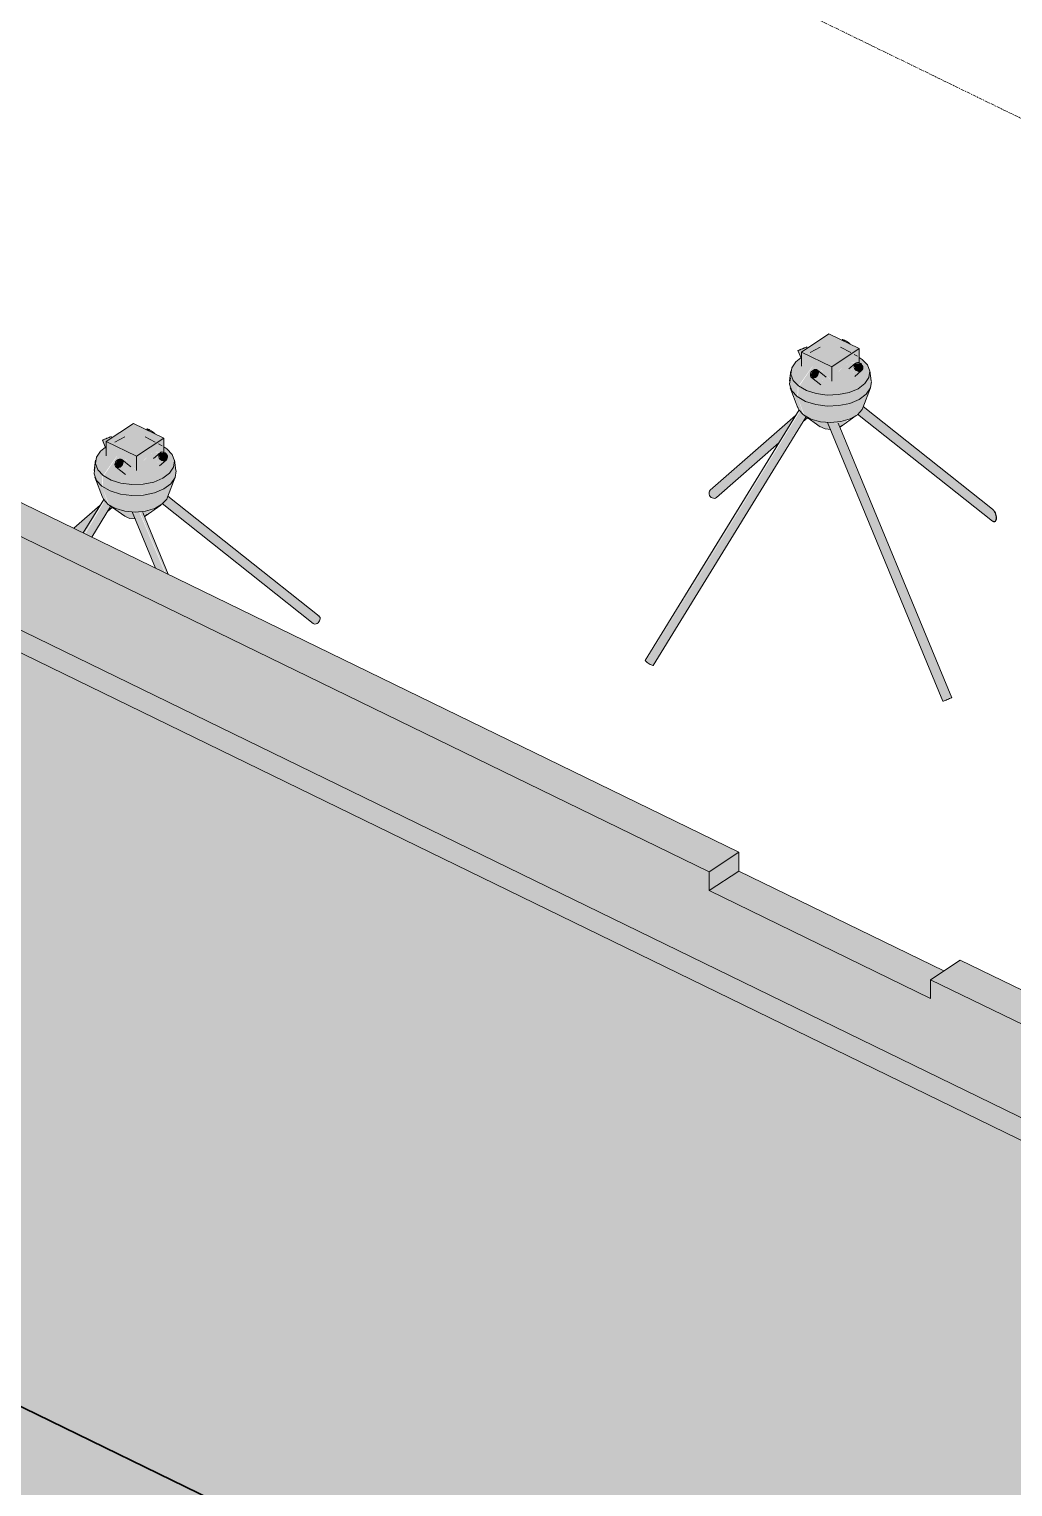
# Model space of a CAD drawing. Header units: inches. Extents: x -4071 to 5659, y -7640 to 11458.
# Drawn here: x 3925.8 to 4055.4, y -2490.1 to -2298 of the extents above; entities that cross this region are included whole.
import ezdxf

# ---------------------------------------------------------------- set-up
doc = ezdxf.new("R2010")
doc.units = ezdxf.units.IN
doc.header["$MEASUREMENT"] = 0
doc.linetypes.add('Grid Line 1_2_', pattern=[0.875, 0.5, -0.125, 0.125, -0.125])
for name, color, linetype, lineweight in [('A-FLOR-LEVL', 51, 'Continuous', 9), ('A-WALL-PATT', 111, 'Continuous', 9), ('G-ANNO-SYMB', 111, 'Continuous', 30), ('S-FNDN', 32, 'Continuous', 18)]:
    doc.layers.add(name, color=color, linetype=linetype, lineweight=lineweight)

# ---------------------------------------------------------------- blocks, each defined once
blk = doc.blocks.new('316600 - Special Foundations - Diamond Pier - Generic - 316600 - Special Foundations - Diamond Pier - Generic-V70-FOUNDATION - 3D - VIEW 2')
at = {"layer": 'S-FNDN', "lineweight": 9}
for points in [[(10742.1, -2354.31), (10745.65, -2351.89), (10741.73, -2349.98), (10738.23, -2352.42), (10742.08, -2354.29)], [(10742.1, -2356.19), (10743.21, -2354.68), (10744.15, -2353.93), (10744.77, -2353.72), (10745.71, -2353.77), (10745.66, -2351.95), (10742.1, -2354.31), (10742.1, -2356.15)], [(10737.72, -2356.84), (10739.57, -2354.21), (10738.13, -2354.09), (10738.04, -2353.15), (10737.23, -2353.85), (10736.8, -2354.68), (10736.72, -2355.28), (10737.02, -2356.1), (10737.71, -2356.84)], [(10742.1, -2356.19), (10742.06, -2354.29), (10738.13, -2352.37), (10738.21, -2354.22), (10739.14, -2354.17), (10739.94, -2354.35), (10740.74, -2354.79), (10741.87, -2355.91)], [(10745.76, -2354.92), (10746.06, -2354.74), (10746.17, -2354.44), (10746.15, -2354.22), (10745.79, -2353.85), (10745.21, -2353.85), (10745.06, -2354.09), (10745.23, -2354.68), (10745.49, -2354.84), (10745.75, -2354.91)], [(10737.56, -2358.25), (10737.64, -2356.76), (10737.02, -2356.1), (10736.72, -2355.28), (10736.53, -2356.64), (10736.83, -2357.48)], [(10741.49, -2359.49), (10743.64, -2359.31), (10744.99, -2358.92), (10746.02, -2358.38), (10746.64, -2357.92), (10747.19, -2357.1), (10747.32, -2356.23), (10747.07, -2355.24), (10746.96, -2355.81), (10746.47, -2356.53), (10745.2, -2357.35), (10743.86, -2357.81), (10742.34, -2358.01), (10740.83, -2357.95), (10739.54, -2357.69), (10738.36, -2357.21), (10737.71, -2356.9), (10737.66, -2358.3), (10739.09, -2359.01), (10740.59, -2359.37), (10741.35, -2359.47)], [(10739.8, -2355.79), (10740.28, -2355.33), (10740.31, -2355.09), (10740.18, -2354.76), (10739.94, -2354.71), (10739.63, -2354.84), (10739.28, -2355.38), (10739.54, -2355.79), (10739.8, -2355.79)], [(10745.47, -2355.26), (10745.95, -2354.87), (10745.48, -2355.25)], [(10738.39, -2360.66), (10737.56, -2358.25), (10736.83, -2357.48), (10737.93, -2360.16), (10738.39, -2360.65)], [(10741.94, -2361.67), (10743.74, -2361.41), (10744.55, -2361.16), (10745.67, -2360.41), (10746.18, -2359.7), (10747, -2357.39), (10746.47, -2358.05), (10745.29, -2358.79), (10743.91, -2359.25), (10742.98, -2359.44), (10740.84, -2359.41), (10739.46, -2359.13), (10738.21, -2358.62), (10737.56, -2358.25), (10738.51, -2360.73), (10739.8, -2361.33), (10741.09, -2361.6), (10741.93, -2361.67)], [(10736.22, -2364.95), (10738.62, -2360.82), (10738.05, -2360.29), (10737.92, -2360.18), (10735.36, -2364.53), (10736.21, -2364.95)]]:
    blk.add_hatch(color=9, dxfattribs=at).paths.add_polyline_path(points, flags=0)
h = blk.add_hatch(color=9, dxfattribs=at)
h.paths.add_polyline_path([(10735.28, -2364.49), (10737.86, -2360.08), (10737.78, -2360.02), (10735.18, -2364.44), (10735.21, -2364.46)], flags=0)
h.paths.add_polyline_path([(10743.61, -2350.9), (10743.55, -2350.8), (10743.55, -2350.86)], flags=0)
h = blk.add_hatch(color=9, dxfattribs=at)
h.paths.add_polyline_path([(10745.87, -2369.65), (10742.52, -2361.76), (10741.67, -2361.89), (10741.67, -2361.92), (10744.72, -2369.09), (10745.74, -2369.59)], flags=0)
h.paths.add_polyline_path([(10738.13, -2353.36), (10738.21, -2352.31), (10738.58, -2352.01), (10738.5, -2351.83), (10737.66, -2352.22), (10738.12, -2353.35)], flags=0)
h = blk.add_hatch(color=9, dxfattribs=at)
h.paths.add_polyline_path([(10746.3, -2369.86), (10742.86, -2361.77), (10742.63, -2361.83), (10745.98, -2369.7), (10746.28, -2369.85)], flags=0)
h.paths.add_polyline_path([(10738.6, -2352.06), (10738.83, -2351.78), (10738.71, -2351.74), (10738.52, -2351.89), (10738.58, -2352.01)], flags=0)
h = blk.add_hatch(color=9, dxfattribs=at)
h.paths.add_polyline_path([(10735.05, -2364.38), (10735.28, -2364.09), (10737.32, -2360.76), (10733.93, -2363.83), (10735.02, -2364.37)], flags=0)
h.paths.add_polyline_path([(10738.33, -2361.51), (10738.84, -2360.98), (10738.71, -2360.89), (10738.36, -2361.46)], flags=0)
h.paths.add_polyline_path([(10745.35, -2355.28), (10745.61, -2355.13), (10745.76, -2354.92), (10745.41, -2354.84), (10745.11, -2354.54), (10745.06, -2354.09), (10744.94, -2354.09), (10744.68, -2354.43), (10744.75, -2354.86), (10745.08, -2355.21), (10745.32, -2355.28)], flags=0)
h = blk.add_hatch(color=9, dxfattribs=at)
h.paths.add_polyline_path([(10741.5, -2358.04), (10743.62, -2357.86), (10744.55, -2357.63), (10745.9, -2356.96), (10746.47, -2356.53), (10747.03, -2355.52), (10747.06, -2354.74), (10746.81, -2354.08), (10746.01, -2353.28), (10745.71, -2353.14), (10745.66, -2353.77), (10744.48, -2353.79), (10744.38, -2353.83), (10743.74, -2354.18), (10742.76, -2355.24), (10742.1, -2356.19), (10741.05, -2355.08), (10740.33, -2354.52), (10739.61, -2354.23), (10737.8, -2356.89), (10738.77, -2357.45), (10740.67, -2357.93), (10741.42, -2358.03)], flags=0)
h.paths.add_polyline_path([(10740.47, -2356.32), (10740.02, -2356.2), (10739.43, -2355.73), (10739.3, -2355.36), (10739.8, -2354.73), (10740.2, -2354.77), (10741.02, -2355.52), (10741.05, -2355.82), (10740.92, -2356.11), (10740.55, -2356.3), (10740.48, -2356.32)], flags=0)
h.paths.add_polyline_path([(10745.35, -2355.28), (10744.94, -2355.12), (10744.69, -2354.71), (10744.72, -2354.31), (10745.21, -2353.85), (10745.33, -2353.78), (10745.91, -2353.87), (10746.17, -2354.44), (10746.17, -2354.57), (10745.76, -2355.04), (10745.35, -2355.28)], flags=0)
h = blk.add_hatch(color=9, dxfattribs=at)
h.paths.add_polyline_path([(10765.62, -2376.42), (10766.03, -2376.26), (10766.28, -2375.85), (10766.24, -2375.45), (10765.62, -2374.94), (10746.21, -2359.62), (10745.95, -2360.1), (10745.6, -2360.63), (10765.5, -2376.4)], flags=0)
h.paths.add_polyline_path([(10740.47, -2356.32), (10740.8, -2356.21), (10741.01, -2355.97), (10741.05, -2355.63), (10740.83, -2355.25), (10740.28, -2354.84), (10740.35, -2355.09), (10740.18, -2355.53), (10739.8, -2355.79), (10739.46, -2355.75), (10740.31, -2356.32), (10740.47, -2356.32)], flags=0)
h = blk.add_hatch(color=9, dxfattribs=at)
h.paths.add_polyline_path([(10744.51, -2361.19), (10744.67, -2361.19), (10744.53, -2361.18)], flags=0)
h.paths.add_polyline_path([(10741.93, -2362.55), (10741.75, -2361.85), (10742.77, -2361.76), (10743.01, -2361.89), (10743.22, -2362.17), (10744.28, -2361.26), (10742.79, -2361.59), (10741.49, -2361.63), (10740.07, -2361.41), (10738.95, -2360.97), (10739.16, -2361.21), (10740.88, -2362.33), (10741.49, -2362.52), (10741.67, -2362.53)], flags=0)
at = {"layer": 'S-FNDN', "color": 143, "lineweight": 9}
for p, q in [((10741.73, -2349.98), (10738.13, -2352.37)), ((10745.71, -2351.92), (10741.73, -2349.98)), ((10737.64, -2352.18), (10738.09, -2353.28)), ((10737.93, -2352.05), (10737.81, -2352.11)), ((10738.87, -2351.88), (10738.79, -2351.7)), ((10740.59, -2351.75), (10739.25, -2352.46)), ((10742.1, -2354.31), (10745.71, -2351.92)), ((10744.59, -2352.46), (10743.25, -2351.75)), ((10743.64, -2350.86), (10743.74, -2350.94)), ((10745.71, -2353.77), (10745.71, -2351.92)), ((10738.13, -2352.37), (10742.1, -2354.31)), ((10738.13, -2354.24), (10738.13, -2352.37)), ((10745.21, -2353.86), (10744.36, -2354.6)), ((10745.48, -2352.93), (10745.03, -2352.69)), ((10745.72, -2353.07), (10746.11, -2353.34)), ((10736.72, -2354.84), (10736.53, -2356.17)), ((10739.43, -2355.73), (10740.66, -2356.71)), ((10741.37, -2355.68), (10740.2, -2354.75)), ((10742.1, -2354.31), (10742.1, -2356.19)), ((10745.13, -2355.58), (10746.03, -2354.8)), ((10747.31, -2356.17), (10747.11, -2354.84)), ((10736.63, -2357.08), (10737.64, -2359.71)), ((10746.2, -2359.71), (10747.2, -2357.08)), ((10737.79, -2360), (10735.09, -2364.4)), ((10766.16, -2375.36), (10746.24, -2359.55)), ((10737.34, -2360.75), (10733.85, -2363.8)), ((10736.22, -2364.95), (10738.68, -2360.93)), ((10738.28, -2361.58), (10738.93, -2361.02)), ((10738.5, -2360.74), (10740.57, -2362.21)), ((10741.55, -2361.64), (10744.61, -2369.04)), ((10746.3, -2369.86), (10742.94, -2361.72)), ((10743.26, -2362.21), (10745.33, -2360.74)), ((10745.49, -2360.54), (10765.38, -2376.34)), ((10743.15, -2362.28), (10743.49, -2361.99))]:
    blk.add_line(p, q, dxfattribs=at)
for points in [[(10737.64, -2352.18, 0), (10737.66, -2352.17, 0), (10737.71, -2352.15, 0), (10737.8, -2352.12, 0), (10737.92, -2352.07, 0), (10738.06, -2352.01, 0), (10738.21, -2351.95, 0), (10738.36, -2351.89, 0), (10738.5, -2351.83, 0)], [(10738.63, -2351.77, 0), (10738.51, -2351.82, 0), (10738.37, -2351.87, 0), (10738.22, -2351.93, 0), (10738.07, -2352, 0), (10737.93, -2352.05, 0)], [(10738.5, -2351.83, 0), (10738.62, -2351.78, 0), (10738.71, -2351.74, 0), (10738.77, -2351.71, 0), (10738.79, -2351.7, 0)], [(10744.41, -2351.21, 0), (10744.3, -2351.13, 0), (10744.17, -2351.04, 0), (10744.03, -2350.95, 0), (10743.89, -2350.87, 0), (10743.76, -2350.8, 0), (10743.65, -2350.75, 0), (10743.56, -2350.71, 0), (10743.51, -2350.7, 0), (10743.49, -2350.71, 0), (10743.5, -2350.74, 0), (10743.55, -2350.8, 0), (10743.64, -2350.86, 0)], [(10744.55, -2351.36, 0), (10744.54, -2351.33, 0), (10744.49, -2351.27, 0), (10744.41, -2351.21, 0)], [(10737.72, -2356.84, 0), (10737.02, -2356.1, 0), (10736.72, -2355.28, 0), (10736.83, -2354.44, 0), (10737.36, -2353.65, 0), (10738.03, -2353.12, 0)], [(10746.11, -2353.34, 0), (10746.81, -2354.08, 0), (10747.12, -2354.9, 0), (10747, -2355.74, 0), (10746.47, -2356.53, 0), (10745.57, -2357.2, 0), (10744.38, -2357.7, 0), (10742.98, -2357.99, 0), (10741.5, -2358.04, 0), (10740.06, -2357.85, 0), (10738.76, -2357.45, 0), (10737.72, -2356.84, 0)], [(10745.33, -2353.78, 0), (10745.21, -2353.85, 0), (10745.12, -2353.96, 0), (10745.06, -2354.09, 0), (10745.04, -2354.24, 0), (10745.06, -2354.39, 0), (10745.11, -2354.54, 0), (10745.2, -2354.68, 0), (10745.32, -2354.79, 0), (10745.46, -2354.87, 0), (10745.61, -2354.91, 0), (10745.76, -2354.92, 0), (10745.9, -2354.88, 0)], [(10745.9, -2354.88, 0), (10746.02, -2354.81, 0), (10746.11, -2354.7, 0), (10746.17, -2354.57, 0), (10746.19, -2354.42, 0), (10746.18, -2354.27, 0), (10746.12, -2354.12, 0), (10746.03, -2353.98, 0), (10745.91, -2353.87, 0), (10745.77, -2353.79, 0), (10745.62, -2353.75, 0), (10745.47, -2353.74, 0), (10745.33, -2353.78, 0)], [(10737.56, -2358.25, 0), (10736.83, -2357.48, 0), (10736.52, -2356.62, 0), (10736.64, -2355.75, 0)], [(10740.2, -2354.74, 0), (10740.09, -2354.69, 0), (10739.96, -2354.67, 0), (10739.82, -2354.69, 0), (10739.69, -2354.74, 0), (10739.56, -2354.83, 0), (10739.44, -2354.95, 0), (10739.36, -2355.09, 0), (10739.3, -2355.24, 0), (10739.28, -2355.38, 0), (10739.3, -2355.52, 0), (10739.35, -2355.64, 0), (10739.43, -2355.73, 0)], [(10739.43, -2355.73, 0), (10739.54, -2355.79, 0), (10739.67, -2355.81, 0), (10739.8, -2355.79, 0), (10739.94, -2355.73, 0), (10740.07, -2355.64, 0), (10740.18, -2355.52, 0), (10740.27, -2355.39, 0), (10740.33, -2355.24, 0), (10740.35, -2355.09, 0), (10740.33, -2354.95, 0), (10740.28, -2354.84, 0), (10740.2, -2354.74, 0)], [(10747.32, -2356.23, 0), (10747.19, -2357.1, 0), (10746.64, -2357.92, 0), (10745.71, -2358.62, 0), (10744.47, -2359.13, 0), (10743.02, -2359.43, 0), (10741.49, -2359.49, 0), (10739.99, -2359.3, 0), (10738.64, -2358.87, 0), (10737.56, -2358.25, 0)], [(10738.39, -2360.66, 0), (10737.76, -2359.97, 0), (10737.59, -2359.56, 0)], [(10746.2, -2359.71, 0), (10746.09, -2359.94, 0), (10745.47, -2360.63, 0), (10744.51, -2361.19, 0), (10743.3, -2361.55, 0), (10741.94, -2361.67, 0), (10740.59, -2361.55, 0), (10739.37, -2361.21, 0), (10738.39, -2360.66, 0)], [(10740.53, -2362.18, 0), (10741.23, -2362.49, 0), (10741.96, -2362.57, 0)], [(10766.15, -2375.36, 0), (10766.24, -2375.45, 0), (10766.29, -2375.57, 0), (10766.3, -2375.71, 0), (10766.28, -2375.85, 0), (10766.23, -2376, 0), (10766.14, -2376.14, 0), (10766.03, -2376.26, 0), (10765.9, -2376.35, 0), (10765.76, -2376.4, 0), (10765.62, -2376.42, 0), (10765.49, -2376.4, 0), (10765.38, -2376.35, 0)]]:
    blk.add_polyline3d(points, dxfattribs=at)
blk = doc.blocks.new('316600 - Special Foundations - Diamond Pier - Generic - 316600 - Special Foundations - Diamond Pier - Generic-V71-FOUNDATION - 3D - VIEW 2')
at = {"layer": 'S-FNDN', "lineweight": 9}
for points in [[(10833.7, -2342.51), (10837.31, -2340.12), (10833.33, -2338.19), (10829.83, -2340.63), (10833.67, -2342.5)], [(10833.7, -2344.4), (10833.66, -2342.49), (10829.72, -2340.58), (10829.81, -2342.43), (10830.73, -2342.38), (10831.54, -2342.56), (10832.33, -2342.99), (10833.46, -2344.12)], [(10833.7, -2344.4), (10834.81, -2342.88), (10835.74, -2342.13), (10836.36, -2341.92), (10837.31, -2341.97), (10837.31, -2340.12), (10833.7, -2342.51), (10833.7, -2344.36)], [(10829.32, -2345.05), (10831.17, -2342.41), (10829.72, -2342.3), (10829.64, -2341.35), (10828.82, -2342.06), (10828.4, -2342.88), (10828.31, -2343.48), (10828.62, -2344.31), (10829.31, -2345.04)], [(10837.36, -2343.12), (10837.66, -2342.95), (10837.77, -2342.65), (10837.74, -2342.43), (10837.39, -2342.06), (10836.81, -2342.06), (10836.66, -2342.3), (10836.82, -2342.88), (10837.09, -2343.04), (10837.34, -2343.12)], [(10829.16, -2346.45), (10829.24, -2344.97), (10828.62, -2344.31), (10828.31, -2343.48), (10828.12, -2344.84), (10828.43, -2345.68)], [(10833.08, -2347.69), (10835.23, -2347.51), (10836.57, -2347.13), (10837.62, -2346.59), (10838.24, -2346.13), (10838.79, -2345.31), (10838.91, -2344.44), (10838.67, -2343.44), (10838.55, -2344.01), (10838.07, -2344.74), (10836.8, -2345.56), (10835.46, -2346.01), (10833.93, -2346.22), (10832.43, -2346.16), (10831.13, -2345.9), (10829.96, -2345.42), (10829.31, -2345.11), (10829.25, -2346.51), (10830.69, -2347.22), (10832.19, -2347.58), (10832.95, -2347.68)], [(10831.4, -2343.99), (10831.88, -2343.54), (10831.91, -2343.3), (10831.78, -2342.97), (10831.54, -2342.91), (10831.22, -2343.04), (10830.88, -2343.59), (10831.14, -2343.99), (10831.39, -2343.99)], [(10829.99, -2348.87), (10829.16, -2346.45), (10828.43, -2345.68), (10829.53, -2348.36), (10829.98, -2348.86)], [(10833.54, -2349.88), (10835.34, -2349.62), (10836.15, -2349.37), (10837.26, -2348.62), (10837.78, -2347.91), (10838.6, -2345.6), (10838.07, -2346.26), (10836.89, -2347), (10835.5, -2347.46), (10834.34, -2347.65), (10832.43, -2347.61), (10831.05, -2347.33), (10829.81, -2346.83), (10829.16, -2346.45), (10830.11, -2348.93), (10831.4, -2349.54), (10832.68, -2349.8), (10833.52, -2349.88)], [(10810.17, -2381.89), (10810.29, -2381.72), (10830.22, -2349.03), (10829.65, -2348.49), (10829.52, -2348.38), (10809.28, -2381.39), (10810.12, -2381.88)]]:
    blk.add_hatch(color=9, dxfattribs=at).paths.add_polyline_path(points, flags=0)
h = blk.add_hatch(color=9, dxfattribs=at)
h.paths.add_polyline_path([(10809.28, -2381.39), (10829.46, -2348.28), (10829.38, -2348.22), (10809.19, -2381.32)], flags=0)
h.paths.add_polyline_path([(10835.21, -2339.1), (10835.15, -2339), (10835.14, -2339.07)], flags=0)
h = blk.add_hatch(color=9, dxfattribs=at)
h.paths.add_polyline_path([(10848.34, -2386.59), (10849.2, -2386.24), (10834.2, -2349.96), (10833.27, -2350.09), (10833.31, -2350.25), (10848.34, -2386.58)], flags=0)
h.paths.add_polyline_path([(10848.17, -2386.12), (10848.16, -2386.11), (10842.83, -2373.21)], flags=0)
h.paths.add_polyline_path([(10829.72, -2341.56), (10829.81, -2340.52), (10830.17, -2340.22), (10830.1, -2340.03), (10829.25, -2340.43), (10829.72, -2341.56)], flags=0)
h = blk.add_hatch(color=9, dxfattribs=at)
h.paths.add_polyline_path([(10849.2, -2386.24), (10849.48, -2386.06), (10834.46, -2349.98), (10834.23, -2350.03), (10849.18, -2386.19)], flags=0)
h.paths.add_polyline_path([(10830.19, -2340.26), (10830.42, -2339.98), (10830.31, -2339.94), (10830.12, -2340.09), (10830.17, -2340.22)], flags=0)
h = blk.add_hatch(color=9, dxfattribs=at)
h.paths.add_polyline_path([(10818.25, -2359.85), (10818.5, -2359.72), (10826.88, -2352.3), (10828.92, -2348.97), (10817.55, -2359.04), (10817.56, -2359.35), (10817.81, -2359.72), (10818.1, -2359.84)], flags=0)
h.paths.add_polyline_path([(10829.92, -2349.72), (10830.43, -2349.18), (10830.31, -2349.09), (10829.96, -2349.66)], flags=0)
h.paths.add_polyline_path([(10836.94, -2343.49), (10837.21, -2343.34), (10837.36, -2343.12), (10837, -2343.04), (10836.71, -2342.75), (10836.66, -2342.3), (10836.54, -2342.3), (10836.27, -2342.63), (10836.34, -2343.07), (10836.67, -2343.42), (10836.92, -2343.48)], flags=0)
h = blk.add_hatch(color=9, dxfattribs=at)
h.paths.add_polyline_path([(10833.1, -2346.25), (10835.22, -2346.06), (10836.15, -2345.83), (10837.5, -2345.16), (10838.07, -2344.74), (10838.63, -2343.73), (10838.66, -2342.95), (10838.37, -2342.25), (10837.61, -2341.49), (10837.31, -2341.34), (10837.26, -2341.98), (10836.07, -2342), (10835.97, -2342.04), (10835.34, -2342.39), (10834.34, -2343.46), (10833.7, -2344.4), (10832.65, -2343.29), (10831.92, -2342.73), (10831.21, -2342.43), (10829.4, -2345.1), (10830.37, -2345.66), (10832.27, -2346.14), (10833.02, -2346.24)], flags=0)
h.paths.add_polyline_path([(10832.07, -2344.53), (10831.62, -2344.41), (10831.03, -2343.94), (10830.89, -2343.56), (10831.4, -2342.93), (10831.79, -2342.98), (10832.61, -2343.73), (10832.65, -2344.02), (10832.51, -2344.32), (10832.13, -2344.51), (10832.07, -2344.53)], flags=0)
h.paths.add_polyline_path([(10836.94, -2343.49), (10836.54, -2343.33), (10836.29, -2342.92), (10836.32, -2342.51), (10836.81, -2342.06), (10836.93, -2341.99), (10837.51, -2342.08), (10837.77, -2342.65), (10837.77, -2342.78), (10837.36, -2343.24), (10836.94, -2343.49)], flags=0)
h = blk.add_hatch(color=9, dxfattribs=at)
h.paths.add_polyline_path([(10818.39, -2359.81), (10818.99, -2359.32), (10818.41, -2359.8)], flags=0)
h.paths.add_polyline_path([(10837.06, -2343.47), (10837.5, -2343.12), (10837.07, -2343.46)], flags=0)
h = blk.add_hatch(color=9, dxfattribs=at)
h.paths.add_polyline_path([(10855.04, -2362.94), (10855.26, -2362.82), (10855.34, -2362.44), (10855.2, -2361.77), (10854.85, -2361.26), (10837.81, -2347.83), (10837.52, -2348.33), (10837.2, -2348.84), (10855.01, -2362.94)], flags=0)
h.paths.add_polyline_path([(10832.07, -2344.53), (10832.39, -2344.42), (10832.6, -2344.17), (10832.64, -2343.84), (10832.43, -2343.46), (10831.88, -2343.04), (10831.94, -2343.3), (10831.78, -2343.73), (10831.39, -2343.99), (10831.06, -2343.96), (10831.91, -2344.52), (10832.07, -2344.53)], flags=0)
h = blk.add_hatch(color=9, dxfattribs=at)
h.paths.add_polyline_path([(10836.11, -2349.39), (10836.27, -2349.39), (10836.13, -2349.38)], flags=0)
h.paths.add_polyline_path([(10833.52, -2350.76), (10833.34, -2350.06), (10834.37, -2349.97), (10834.6, -2350.1), (10834.81, -2350.38), (10835.87, -2349.46), (10834.34, -2349.8), (10833.08, -2349.84), (10831.67, -2349.61), (10830.55, -2349.18), (10830.76, -2349.41), (10832.48, -2350.54), (10832.82, -2350.7), (10833.26, -2350.74)], flags=0)
at = {"layer": 'S-FNDN', "color": 143, "lineweight": 9}
for p, q in [((10833.33, -2338.19), (10829.72, -2340.58)), ((10837.31, -2340.12), (10833.33, -2338.19)), ((10829.24, -2340.39), (10829.69, -2341.48)), ((10829.53, -2340.26), (10829.41, -2340.31)), ((10829.72, -2340.58), (10833.7, -2342.51)), ((10829.72, -2342.44), (10829.72, -2340.58)), ((10830.46, -2340.08), (10830.39, -2339.91)), ((10832.18, -2339.95), (10830.84, -2340.66)), ((10833.7, -2342.51), (10837.31, -2340.12)), ((10836.19, -2340.66), (10834.85, -2339.95)), ((10835.23, -2339.07), (10835.34, -2339.15)), ((10837.31, -2341.97), (10837.31, -2340.12)), ((10833.7, -2342.51), (10833.7, -2344.4)), ((10836.8, -2342.07), (10835.95, -2342.81)), ((10837.07, -2341.13), (10836.63, -2340.9)), ((10837.32, -2341.28), (10837.71, -2341.54)), ((10828.32, -2343.05), (10828.12, -2344.38)), ((10831.02, -2343.93), (10832.26, -2344.91)), ((10832.97, -2343.88), (10831.8, -2342.95)), ((10836.73, -2343.79), (10837.63, -2343.01)), ((10838.9, -2344.38), (10838.71, -2343.05)), ((10828.23, -2345.29), (10829.24, -2347.92)), ((10837.79, -2347.92), (10838.8, -2345.29)), ((10829.39, -2348.2), (10809.13, -2381.23)), ((10854.86, -2361.27), (10837.84, -2347.75)), ((10810.19, -2381.88), (10830.28, -2349.14)), ((10828.94, -2348.95), (10817.7, -2358.79)), ((10829.88, -2349.79), (10830.52, -2349.23)), ((10830.1, -2348.95), (10832.17, -2350.41)), ((10833.15, -2349.84), (10848.34, -2386.59)), ((10849.5, -2386.11), (10834.53, -2349.93)), ((10834.75, -2350.49), (10835.04, -2350.25)), ((10834.86, -2350.41), (10836.93, -2348.95)), ((10837.08, -2348.75), (10854.85, -2362.86)), ((10818.52, -2359.73), (10826.72, -2352.56)), ((10818.51, -2359.74), (10818.39, -2359.81))]:
    blk.add_line(p, q, dxfattribs=at)
for points in [[(10829.24, -2340.39, 0), (10829.25, -2340.38, 0), (10829.31, -2340.36, 0), (10829.4, -2340.32, 0), (10829.52, -2340.27, 0), (10829.66, -2340.22, 0), (10829.81, -2340.15, 0), (10829.96, -2340.09, 0), (10830.1, -2340.03, 0)], [(10830.23, -2339.97, 0), (10830.11, -2340.02, 0), (10829.97, -2340.08, 0), (10829.82, -2340.14, 0), (10829.67, -2340.2, 0), (10829.53, -2340.26, 0)], [(10830.1, -2340.03, 0), (10830.22, -2339.98, 0), (10830.31, -2339.94, 0), (10830.37, -2339.92, 0), (10830.39, -2339.91, 0)], [(10836, -2339.41, 0), (10835.89, -2339.33, 0), (10835.76, -2339.25, 0), (10835.63, -2339.16, 0), (10835.49, -2339.08, 0), (10835.36, -2339.01, 0), (10835.25, -2338.95, 0), (10835.16, -2338.92, 0), (10835.1, -2338.91, 0), (10835.08, -2338.92, 0), (10835.1, -2338.95, 0), (10835.15, -2339, 0), (10835.23, -2339.07, 0)], [(10836.15, -2339.56, 0), (10836.14, -2339.53, 0), (10836.08, -2339.48, 0), (10836, -2339.41, 0)], [(10829.32, -2345.05, 0), (10828.62, -2344.31, 0), (10828.31, -2343.48, 0), (10828.43, -2342.64, 0), (10828.96, -2341.86, 0), (10829.62, -2341.33, 0)], [(10837.71, -2341.54, 0), (10838.41, -2342.28, 0), (10838.71, -2343.11, 0), (10838.6, -2343.95, 0), (10838.07, -2344.74, 0), (10837.17, -2345.41, 0), (10835.97, -2345.91, 0), (10834.58, -2346.19, 0), (10833.1, -2346.25, 0), (10831.65, -2346.06, 0), (10830.36, -2345.65, 0), (10829.32, -2345.05, 0)], [(10836.93, -2341.99, 0), (10836.81, -2342.06, 0), (10836.72, -2342.17, 0), (10836.66, -2342.3, 0), (10836.64, -2342.44, 0), (10836.65, -2342.6, 0), (10836.71, -2342.75, 0), (10836.8, -2342.88, 0), (10836.92, -2342.99, 0), (10837.06, -2343.07, 0), (10837.21, -2343.12, 0), (10837.36, -2343.12, 0), (10837.5, -2343.09, 0)], [(10837.5, -2343.09, 0), (10837.62, -2343.01, 0), (10837.71, -2342.91, 0), (10837.77, -2342.78, 0), (10837.79, -2342.63, 0), (10837.77, -2342.48, 0), (10837.72, -2342.33, 0), (10837.63, -2342.19, 0), (10837.51, -2342.08, 0), (10837.37, -2342, 0), (10837.22, -2341.95, 0), (10837.07, -2341.95, 0), (10836.93, -2341.99, 0)], [(10829.16, -2346.45, 0), (10828.43, -2345.68, 0), (10828.12, -2344.83, 0), (10828.24, -2343.96, 0)], [(10838.91, -2344.44, 0), (10838.79, -2345.31, 0), (10838.24, -2346.13, 0), (10837.31, -2346.82, 0), (10836.07, -2347.34, 0), (10834.62, -2347.64, 0), (10833.08, -2347.69, 0), (10831.58, -2347.5, 0), (10830.24, -2347.08, 0), (10829.16, -2346.45, 0)], [(10831.79, -2342.95, 0), (10831.69, -2342.89, 0), (10831.56, -2342.87, 0), (10831.42, -2342.89, 0), (10831.28, -2342.95, 0), (10831.15, -2343.04, 0), (10831.04, -2343.16, 0), (10830.95, -2343.29, 0), (10830.9, -2343.44, 0), (10830.88, -2343.59, 0), (10830.89, -2343.73, 0), (10830.94, -2343.85, 0), (10831.03, -2343.94, 0)], [(10831.03, -2343.94, 0), (10831.13, -2343.99, 0), (10831.26, -2344.01, 0), (10831.4, -2343.99, 0), (10831.54, -2343.94, 0), (10831.67, -2343.85, 0), (10831.78, -2343.73, 0), (10831.87, -2343.59, 0), (10831.92, -2343.44, 0), (10831.94, -2343.3, 0), (10831.93, -2343.16, 0), (10831.88, -2343.04, 0), (10831.79, -2342.95, 0)], [(10829.99, -2348.87, 0), (10829.36, -2348.17, 0), (10829.19, -2347.76, 0)], [(10837.79, -2347.92, 0), (10837.68, -2348.15, 0), (10837.07, -2348.84, 0), (10836.11, -2349.39, 0), (10834.89, -2349.75, 0), (10833.54, -2349.88, 0), (10832.19, -2349.76, 0), (10830.96, -2349.41, 0), (10829.99, -2348.87, 0)], [(10832.13, -2350.38, 0), (10832.82, -2350.7, 0), (10833.56, -2350.78, 0)], [(10818.39, -2359.81, 0), (10818.25, -2359.85, 0), (10818.1, -2359.84, 0), (10817.95, -2359.8, 0), (10817.81, -2359.72, 0), (10817.69, -2359.61, 0), (10817.6, -2359.47, 0), (10817.55, -2359.32, 0), (10817.53, -2359.17, 0), (10817.55, -2359.02, 0), (10817.61, -2358.89, 0), (10817.7, -2358.79, 0)], [(10809.28, -2381.39, 0), (10809.19, -2381.32, 0), (10809.14, -2381.27, 0), (10809.13, -2381.23, 0), (10809.13, -2381.23, 0)], [(10810.2, -2381.88, 0), (10810.17, -2381.89, 0), (10810.12, -2381.88, 0), (10810.03, -2381.84, 0), (10809.92, -2381.79, 0), (10809.79, -2381.72, 0), (10809.65, -2381.64, 0), (10809.51, -2381.55, 0), (10809.39, -2381.46, 0), (10809.28, -2381.39, 0)], [(10849.2, -2386.24, 0), (10849.06, -2386.3, 0), (10848.91, -2386.36, 0), (10848.76, -2386.42, 0), (10848.62, -2386.48, 0), (10848.51, -2386.53, 0), (10848.42, -2386.56, 0), (10848.36, -2386.58, 0), (10848.34, -2386.59, 0)], [(10849.5, -2386.11, 0), (10849.48, -2386.12, 0), (10849.42, -2386.15, 0), (10849.32, -2386.19, 0), (10849.2, -2386.24, 0)]]:
    blk.add_polyline3d(points, dxfattribs=at)
at = {"layer": 'S-FNDN', "lineweight": 25}
blk.add_polyline3d([(10854.85, -2361.26, 0), (10854.95, -2361.35, 0), (10855.04, -2361.47, 0), (10855.12, -2361.61, 0), (10855.2, -2361.77, 0), (10855.26, -2361.93, 0), (10855.3, -2362.11, 0), (10855.33, -2362.28, 0), (10855.34, -2362.44, 0), (10855.33, -2362.59, 0), (10855.3, -2362.72, 0), (10855.26, -2362.82, 0), (10855.2, -2362.89, 0), (10855.12, -2362.94, 0), (10855.04, -2362.94, 0), (10854.95, -2362.92, 0), (10854.85, -2362.86, 0)], dxfattribs=at)

msp = doc.modelspace()

# ---------------------------------------------------------------- hatches: boundary and pattern name
at = {"layer": 'A-WALL-PATT'}
h = msp.add_hatch(dxfattribs=at)
h.set_pattern_fill('FP_180', color=256, style=0, pattern_type=2)
h.set_pattern_definition([(38.843, (4961.797, -1660.255), (52.2627, -30.4178), [4.51, -49.611]), (329.8, (4961.797, -1660.255), (-10.1098, 64.362), [5.039, -55.431]), (98.927, (4966.153, -1662.79), (42.1533, 33.9443), [5.429, -59.722]), (32.745, (4961.8, -1644.45), (77.7636, -50.961), [6.748, -74.223]), (95.821, (4968.28, -1648.7), (68.1032, 43.797), [7.937, -87.312]), (326.762, (4961.8, -1644.45), (68.1038, 43.7973), [7.748, -85.227]), (355.947, (4969.084, -1651.95), (43.4937, -53.0016), [5.115, -56.261]), (309.372, (4969.084, -1651.95), (17.7293, 48.663), [5.714, -62.849]), (69.982, (4972.71, -1656.37), (61.2226, -4.3385), [4.316, -47.476]), (19.034, (4961.797, -1660.255), (0.8863, 25.87368), [2.018, -37.852, 2.018, -38.953, -40.512]), (19.034, (4961.797, -1660.255), (0.8863, 25.87368), [-80.841, 2.018, -38.494]), (340.998, (4961.797, -1660.255), (19.1688, 21.8281), [2.521, -26.665, 2.521, -46.148, -19.292]), (340.998, (4961.797, -1660.255), (19.1688, 21.8281), [-77.856, 2.521, -16.771]), (310.327, (4945.549, -1652.34), (38.89608, -20.73084), [3.134, -20.606, 3.134, -70.934, -98.283]), (310.327, (4945.549, -1652.34), (38.89608, -20.73084), [-97.808, 3.134, -95.149]), (304.03, (4938.262, -1648.79), (42.49345, -12.79106), [3.168, -28.03, 3.168, -46.557, -70.555]), (304.03, (4938.262, -1648.79), (42.49345, -12.79106), [-80.923, 3.168, -67.388])])
h.paths.add_polyline_path([(4301.642, -2619.337), (4349.925, -2587.373), (4301.642, -2563.852), (4301.642, -2618.184)], flags=0)
h.paths.add_polyline_path([(4144.151, -2613.067), (4144.151, -2487.132), (3283.348, -2067.801), (3283.348, -2072.739), (3199.577, -2031.931), (3199.577, -2152.928), (4081.255, -2582.428)], flags=0)
at = {"layer": 'S-FNDN'}
h = msp.add_hatch(color=256, dxfattribs=at)
h.paths.add_polyline_path([(4352.529, -2585.649), (4363.273, -2578.536), (4339.17, -2566.794), (4339.17, -2569.264), (4301.642, -2550.982), (4301.642, -2560.859), (4343.103, -2581.057)], flags=0)
h.paths.add_polyline_path([(4144.151, -2484.139), (4144.151, -2471.792), (4044.525, -2423.261), (4044.525, -2425.73), (4015.379, -2411.532), (4015.379, -2409.063), (3432.463, -2125.101), (3432.463, -2127.57), (3403.317, -2113.372), (3403.317, -2110.903), (3285.953, -2053.73), (3285.953, -2061.138), (3234.059, -2035.859), (3234.059, -2045.736), (3283.348, -2069.747), (3283.348, -2067.801), (3285.953, -2066.077), (4113.754, -2469.332)], flags=0)
h = msp.add_hatch(color=256, dxfattribs=at)
h.paths.add_polyline_path([(4349.925, -2587.373), (4352.529, -2585.649), (4301.642, -2560.859), (4301.642, -2563.852), (4343.103, -2584.05)], flags=0)
h.paths.add_polyline_path([(4144.151, -2487.132), (4144.151, -2484.139), (3285.953, -2066.077), (3283.348, -2067.801), (4135.144, -2482.744)], flags=0)
for points in [[(4015.379, -2409.063), (4019.285, -2406.476), (3436.37, -2122.515), (3432.463, -2125.101), (3988.895, -2396.161)], [(4015.379, -2411.532), (4019.285, -2408.946), (4019.285, -2406.476), (4015.379, -2409.063), (4015.379, -2410.821)], [(4044.525, -2425.73), (4044.525, -2423.261), (4046.282, -2422.097), (4019.285, -2408.946), (4015.379, -2411.532), (4042.376, -2424.683)], [(4144.151, -2471.792), (4144.151, -2467.303), (4048.431, -2420.674), (4044.525, -2423.261), (4139.099, -2469.332)]]:
    msp.add_hatch(color=256, dxfattribs=at).paths.add_polyline_path(points, flags=0)

# ---------------------------------------------------------------- linework, layer by layer
at = {"layer": 'A-FLOR-LEVL', "linetype": 'Grid Line 1_2_'}
msp.add_line((4144.151, -2352.521), (3194.425, -1889.872), dxfattribs=at)
at = {"layer": 'G-ANNO-SYMB'}
msp.add_line((3194.425, -2123.745), (5138.939, -3070.995), dxfattribs=at)
at = {"layer": 'S-FNDN', "lineweight": 9}
for p, q in [((3285.953, -2066.077), (4144.151, -2484.139)), ((4144.151, -2487.132), (3283.348, -2067.801)), ((3436.37, -2122.515), (4019.285, -2406.476)), ((4015.379, -2409.063), (3432.463, -2125.101)), ((4019.285, -2406.476), (4015.379, -2409.063)), ((4019.285, -2406.476), (4019.285, -2408.946)), ((4019.285, -2408.946), (4015.379, -2411.532)), ((4015.379, -2411.532), (4015.379, -2409.063)), ((4019.285, -2408.946), (4046.282, -2422.097)), ((4044.525, -2425.73), (4015.379, -2411.532)), ((4048.431, -2420.674), (4044.525, -2423.261)), ((4048.431, -2420.674), (4144.151, -2467.303)), ((4144.151, -2471.792), (4044.525, -2423.261)), ((4044.525, -2423.261), (4044.525, -2425.73))]:
    msp.add_line(p, q, dxfattribs=at)

# ---------------------------------------------------------------- block references
at = {"layer": 'S-FNDN', "color": 143, "lineweight": 9}
for name in ['316600 - Special Foundations - Diamond Pier - Generic - 316600 - Special Foundations - Diamond Pier - Generic-V71-FOUNDATION - 3D - VIEW 2', '316600 - Special Foundations - Diamond Pier - Generic - 316600 - Special Foundations - Diamond Pier - Generic-V70-FOUNDATION - 3D - VIEW 2']:
    msp.add_blockref(name, (-6802.179, 0), dxfattribs=at)

doc.saveas('drawing.dxf')
